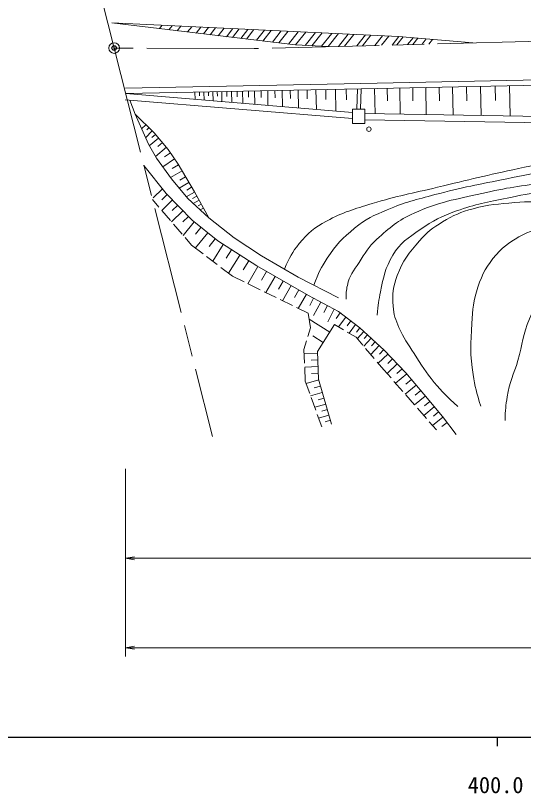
# Model space of a CAD drawing. Units: millimetres at full size, sheet at 1:1000; details may follow other scales. Extents: x 40000 to 680000, y 20000 to 380000.
# Drawn here: x 414156 to 470954, y 198715 to 285643 of the extents above; entities that cross this region are included whole.
import ezdxf
from ezdxf.enums import TextEntityAlignment as Align

# ---------------------------------------------------------------- set-up
doc = ezdxf.new("R2010")
doc.units = ezdxf.units.MM
doc.header["$LTSCALE"] = 1000
doc.header["$PDMODE"] = 32
doc.header["$PDSIZE"] = 500
doc.linetypes.add('CHAIN', pattern=[18.5, 12, -1.5, 3.5, -1.5])
for name, color, linetype, lineweight in [('M-BGD', 7, 'Continuous', 13), ('M-BMK', 2, 'CHAIN', 13), ('M-BMK-ROW', 30, 'Continuous', 13), ('M-BMK-SRVR', 3, 'Continuous', 13), ('M-STR-HTXT', 7, 'Continuous', 13), ('M-STR-STRC', 7, 'Continuous', 13), ('M-TTL-BAND', 7, 'Continuous', 25)]:
    doc.layers.add(name, color=color, linetype=linetype, lineweight=lineweight)
doc.layers.add('M-OTRS', color=6, linetype='Continuous')
doc.styles.add('ＭＳ ゴシック', font='')
doc.styles.get('ＭＳ ゴシック').set_extended_font_data('MS Gothic')

# ---------------------------------------------------------------- blocks, each defined once
blk = doc.blocks.new('open_arrow')
at = {"color": 0, "linetype": 'Continuous', "lineweight": -2}
blk.add_lwpolyline([(7.5, 1.25), (0, 0), (7.5, -1.25)], dxfattribs=at)

msp = doc.modelspace()

# ---------------------------------------------------------------- linework, layer by layer
at = {"layer": 'M-BGD'}
for p, q in [((445773, 277304), (445813, 275326)), ((446763, 277324), (446782, 276335)), ((447752, 277344), (447795, 275162)), ((448842, 277365), (448864, 276275)), ((449933, 277387), (449981, 274982)), ((451135, 277411), (451159, 276209)), ((452788, 277444), (452728, 275189)), ((454305, 277476), (454363, 274670)), ((455708, 277505), (455737, 276102)), ((457111, 277535), (457172, 274626)), ((458565, 277565), (458596, 276111)), ((460020, 277595), (460083, 274580)), ((461527, 277627), (461559, 276119)), ((463035, 277659), (463100, 274533)), ((464597, 277691), (464630, 276129)), ((466160, 277724), (466228, 274484)), ((467780, 277758), (467814, 276138)), ((469399, 277792), (469470, 274434)), ((426472, 276919), (451854, 274828)), ((434220, 277074), (434236, 276280)), ((434720, 277084), (434728, 276687)), ((435220, 277094), (435238, 276197)), ((435720, 277104), (435729, 276655)), ((436220, 277114), (436240, 276115)), ((436720, 277124), (436730, 276624)), ((437220, 277134), (437242, 276032)), ((437771, 277145), (437782, 276594)), ((438321, 277156), (438346, 275941)), ((438929, 277168), (438941, 276560)), ((439536, 277180), (439563, 275841)), ((440206, 277193), (440219, 276524)), ((440875, 277207), (440904, 275730)), ((441613, 277221), (441628, 276483)), ((442351, 277236), (442384, 275608)), ((443165, 277252), (443181, 276438)), ((443979, 277268), (444015, 275474)), ((444876, 277286), (444894, 276389)), ((428719, 273450), (428252, 272972)), ((429077, 273100), (428843, 272861)), ((429434, 272751), (428689, 271989)), ((429799, 272363), (429393, 272018)), ((430144, 271957), (429116, 271083)), ((430581, 271443), (430067, 271006)), ((431018, 270929), (429806, 269898)), ((431935, 269631), (430614, 268743)), ((431492, 270291), (430831, 269848)), ((432374, 268967), (431688, 268564)), ((432777, 268281), (431494, 267528)), ((433529, 266998), (432448, 266363)), ((433153, 267639), (432512, 267263)), ((430598, 266273), (429552, 265283)), ((433846, 266457), (433306, 266140)), ((431122, 265642), (430520, 265059)), ((434163, 265916), (433244, 265404)), ((434419, 265456), (433959, 265200)), ((429470, 265075), (430186, 264242)), ((431705, 265041), (430501, 263874)), ((432288, 264439), (431686, 263856)), ((434675, 264996), (434028, 264636)), ((434918, 264559), (434594, 264379)), ((430512, 263863), (431489, 262725)), ((432871, 263837), (431596, 262601)), ((435161, 264122), (434802, 263923)), ((433489, 263199), (432851, 262581)), ((434130, 262586), (432905, 261077)), ((431815, 262346), (432793, 261208)), ((434885, 261974), (434272, 261219)), ((433118, 260829), (433834, 259995)), ((435640, 261361), (434266, 259668)), ((433834, 259995), (435125, 259016)), ((436486, 260674), (435799, 259828)), ((437382, 260056), (436201, 258200)), ((438310, 259465), (437719, 258537)), ((435524, 258714), (436719, 257807)), ((439238, 258875), (437960, 256866)), ((440243, 258236), (439603, 257231)), ((437117, 257505), (438408, 256525)), ((441250, 257602), (440146, 255673)), ((438408, 256525), (439723, 255880)), ((442215, 257050), (441663, 256085)), ((443179, 256497), (442145, 254692)), ((440172, 255660), (441519, 254999)), ((444082, 255980), (443565, 255078)), ((441968, 254779), (443314, 254118)), ((444985, 255463), (444017, 253773)), ((445830, 254980), (445346, 254134)), ((443763, 253898), (445110, 253237)), ((446675, 254496), (445769, 252913)), ((447476, 254060), (447048, 253255)), ((445559, 253017), (446874, 252372)), ((448281, 253632), (447474, 252114)), ((449040, 253229), (448637, 252470)), ((446874, 252372), (447136, 250742)), ((449799, 252825), (449060, 251435)), ((450471, 252420), (449992, 251795)), ((449284, 250264), (446979, 251720)), ((451096, 251941), (450260, 250850)), ((451641, 251523), (451223, 250978)), ((447136, 250742), (446841, 249772)), ((450812, 250527), (449818, 251110)), ((452186, 251105), (451454, 250150)), ((452664, 250738), (452298, 250261)), ((448556, 249112), (447403, 249840)), ((452236, 249690), (451243, 250273)), ((452975, 248826), (452236, 249690)), ((453109, 250333), (452374, 249529)), ((453913, 249599), (453087, 248695)), ((453511, 249966), (453144, 249564)), ((446696, 249293), (446400, 248323)), ((454816, 248773), (453889, 247758)), ((454365, 249186), (453952, 248734)), ((446400, 248323), (446468, 246812)), ((447931, 247931), (446420, 247880)), ((454275, 247306), (453300, 248446)), ((455803, 247816), (454721, 246784)), ((455324, 248309), (454860, 247802)), ((447957, 247175), (447201, 247150)), ((455339, 246062), (454600, 246926)), ((456318, 247275), (455778, 246759)), ((447982, 246420), (446488, 246369)), ((446490, 246312), (446558, 244800)), ((456143, 245143), (455339, 246062)), ((456834, 246735), (455698, 245651)), ((457376, 246167), (456808, 245625)), ((448008, 245673), (447260, 245647)), ((457911, 245593), (456663, 244548)), ((446558, 244800), (447054, 243426)), ((448054, 244929), (446659, 244522)), ((457460, 243638), (456472, 244767)), ((458955, 244345), (457735, 243324)), ((458433, 244969), (457809, 244447)), ((448461, 243533), (447153, 243152)), ((448258, 244231), (447560, 244027)), ((459466, 243735), (458856, 243225)), ((447224, 242956), (447733, 241545)), ((448652, 242879), (447998, 242688)), ((458777, 242133), (457789, 243262)), ((459976, 243125), (458783, 242126)), ((448843, 242225), (447616, 241867)), ((460094, 240628), (459106, 241757)), ((460976, 241932), (459808, 240954)), ((460476, 242529), (459879, 242029)), ((447902, 241075), (448398, 239700)), ((449200, 240999), (448051, 240663)), ((449022, 241612), (448408, 241433)), ((461465, 241348), (460881, 240859)), ((449368, 240424), (448793, 240256)), ((461227, 239332), (460423, 240251)), ((461951, 240762), (460775, 239849)), ((462408, 240174), (461820, 239718))]:
    msp.add_line(p, q, dxfattribs=at)
for points in [[(426472, 276919), (452788, 277444), (503582, 278506), (533167, 278982)], [(426942, 276178), (427517, 274626), (429013, 271261), (429924, 269695), (431583, 267405), (433406, 265208), (435766, 263035), (434154, 265933), (432331, 269041), (431233, 270677), (429644, 272546), (427517, 274626)], [(453209, 274688), (473078, 274377), (475150, 276262), (500379, 273789), (502903, 275472)], [(428507, 268879), (431013, 265756), (433910, 262765), (436761, 260451), (441131, 257670), (446926, 254352), (450268, 252576), (452675, 250730), (455385, 248253), (457816, 245706), (459802, 243346), (461905, 240822), (463447, 238836)], [(435766, 263035), (438617, 260821), (441667, 258788), (445768, 256405), (450289, 254091)], [(449818, 251110), (447925, 248113), (448030, 245011), (449502, 239963)]]:
    msp.add_lwpolyline(points, dxfattribs=at)
msp.add_lwpolyline([(451854, 275189), (451854, 273585), (453209, 273585), (453209, 275189)], close=True, dxfattribs=at)
for points, knots in [([(447501, 255518), (448059, 256932), (448300, 257434), (449015, 258547), (449972, 260037), (450722, 260750), (452077, 261889), (453328, 262941), (454217, 263308), (455722, 263945), (457731, 264797), (458939, 265075), (461050, 265628), (464160, 266443), (465936, 266772), (469088, 267404), (472592, 268106), (474552, 268530), (478085, 269063), (481677, 269605), (483701, 269845), (487315, 270208), (491887, 270667), (494463, 270751), (499046, 271073), (502724, 271330), (504792, 271372), (508463, 271704), (510605, 271897), (511793, 272111), (513932, 272335), (516302, 272582), (517635, 272665), (520007, 272895), (523249, 273210), (525076, 273292), (528303, 273737), (531050, 274115), (532611, 274280), (535290, 274998), (536646, 275362), (537390, 275650), (538655, 276260), (539838, 276831), (540258, 277102), (541555, 277961)], [0, 0, 0, 0, 1, 1, 1, 2, 2, 2, 3, 3, 3, 4, 4, 4, 5, 5, 5, 6, 6, 6, 7, 7, 7, 8, 8, 8, 9, 9, 9, 10, 10, 10, 11, 11, 11, 12, 12, 12, 13, 13, 13, 14, 14, 14, 15, 15, 15, 15]), ([(544293, 276929), (542661, 276139), (542177, 275923), (540781, 275372), (538961, 274654), (537918, 274283), (536014, 273830), (533845, 273314), (532595, 273177), (530383, 272895), (528239, 272623), (527024, 272614), (524868, 272475), (521895, 272282), (520224, 272277), (517250, 272101), (515487, 271996), (514497, 271964), (512740, 271797), (510809, 271614), (509726, 271505), (507809, 271213), (505441, 270852), (504144, 270478), (501780, 270091), (499645, 269742), (498439, 269604), (496289, 269367), (493237, 269030), (491518, 268937), (488460, 268666), (484928, 268352), (482939, 268287), (479417, 267871), (477101, 267598), (475808, 267399), (473505, 267030), (470687, 266578), (469086, 266422), (466308, 265768), (463310, 265063), (461536, 264854), (458736, 263572), (456913, 262736), (456011, 261980), (454530, 260627), (453597, 259775), (453268, 259108), (452567, 258057), (451942, 257119), (451472, 256592), (451259, 255486), (451144, 254893), (451110, 254616), (451142, 253944)], [0, 0, 0, 0, 1, 1, 1, 2, 2, 2, 3, 3, 3, 4, 4, 4, 5, 5, 5, 6, 6, 6, 7, 7, 7, 8, 8, 8, 9, 9, 9, 10, 10, 10, 11, 11, 11, 12, 12, 12, 13, 13, 13, 14, 14, 14, 15, 15, 15, 16, 16, 16, 17, 17, 17, 18, 18, 18, 18]), ([(454600, 252168), (454703, 253384), (454768, 253773), (454974, 254785), (455308, 256426), (455485, 257406), (456330, 258851), (457157, 260267), (458039, 260796), (459391, 261725), (460867, 262741), (461796, 263194), (463480, 263805), (465624, 264583), (466899, 264807), (469135, 265254), (472086, 265844), (473757, 266127), (476753, 266399), (479563, 266655), (481158, 266408), (483974, 266586), (486517, 266746), (487940, 266886), (490470, 267194), (494378, 267669), (496555, 268035), (500448, 268619), (503088, 269015), (504551, 269356), (507202, 269671), (509865, 269987), (511370, 270038), (514048, 270185), (516930, 270342), (518553, 270236), (521433, 270418), (523768, 270566), (525081, 270660), (527391, 271026), (528914, 271267), (529729, 271603), (531247, 271867), (533013, 272175), (534039, 272095), (535804, 272405), (537511, 272704), (538493, 272830), (540127, 273409), (541581, 273925), (542283, 274481), (543656, 275185), (544853, 275800), (545232, 275998), (546713, 276778)], [0, 0, 0, 0, 1, 1, 1, 2, 2, 2, 3, 3, 3, 4, 4, 4, 5, 5, 5, 6, 6, 6, 7, 7, 7, 8, 8, 8, 9, 9, 9, 10, 10, 10, 11, 11, 11, 12, 12, 12, 13, 13, 13, 14, 14, 14, 15, 15, 15, 16, 16, 16, 17, 17, 17, 18, 18, 18, 18]), ([(551839, 275513), (549898, 275275), (549314, 275180), (547722, 274835), (545616, 274378), (544511, 273842), (542440, 273246), (540532, 272697), (539471, 272350), (537533, 271914), (535404, 271434), (534196, 271232), (532042, 270886), (528842, 270372), (527036, 270177), (523816, 269811), (521476, 269545), (520158, 269470), (517811, 269273), (514973, 269036), (513376, 268992), (510543, 268712), (507238, 268386), (505401, 268067), (502107, 267638), (497861, 267084), (495500, 266633), (491241, 266189), (487573, 265806), (485501, 265777), (481824, 265488), (478810, 265251), (477131, 264993), (474113, 264833), (472499, 264748), (471585, 264898), (469976, 264740), (468150, 264560), (467092, 264564), (465326, 264062), (463930, 263665), (463152, 263349), (461915, 262590), (460798, 261905), (460174, 261458), (459321, 260464), (458155, 259105), (457464, 258287), (456844, 256608), (456374, 255338), (456287, 254524), (456376, 253173), (456441, 252201), (456647, 251661), (457031, 250766), (457548, 249559), (458031, 248976), (458736, 247868), (459561, 246574), (459999, 245824), (460980, 244644), (461916, 243517), (462320, 243137), (463597, 241956)], [0, 0, 0, 0, 1, 1, 1, 2, 2, 2, 3, 3, 3, 4, 4, 4, 5, 5, 5, 6, 6, 6, 7, 7, 7, 8, 8, 8, 9, 9, 9, 10, 10, 10, 11, 11, 11, 12, 12, 12, 13, 13, 13, 14, 14, 14, 15, 15, 15, 16, 16, 16, 17, 17, 17, 18, 18, 18, 19, 19, 19, 20, 20, 20, 21, 21, 21, 21]), ([(444214, 257308), (444800, 258638), (445067, 259163), (445881, 260169), (446853, 261368), (447589, 261926), (448942, 262669), (450812, 263695), (451997, 264010), (454037, 264632), (456853, 265491), (458488, 265768), (461351, 266455), (464886, 267302), (466863, 267796), (470418, 268558), (473918, 269308), (475909, 269581), (479414, 270310), (482759, 271007), (484710, 271145), (487943, 272250), (489612, 272820), (490228, 273032), (492150, 273886)], [0, 0, 0, 0, 1, 1, 1, 2, 2, 2, 3, 3, 3, 4, 4, 4, 5, 5, 5, 6, 6, 6, 7, 7, 7, 8, 8, 8, 8]), ([(466191, 241980), (465686, 243572), (465563, 244123), (465326, 245532), (464957, 247729), (465057, 249009), (465186, 251233), (465279, 252841), (465362, 253769), (465864, 255299), (466371, 256845), (466840, 257704), (467920, 258921), (468881, 260004), (469601, 260479), (470888, 261141), (472103, 261767), (472906, 261869), (474253, 262099), (476347, 262458), (477553, 262422), (479674, 262543), (482921, 262729), (484749, 262647), (487993, 262871), (491534, 263114), (493549, 263099), (497036, 263758), (499253, 264178), (500430, 264695), (502575, 265394), (504178, 265917), (504990, 266470), (506617, 266913), (507816, 267239), (508516, 267318), (509749, 267474), (511229, 267661), (512070, 267654), (513558, 267778), (516069, 267986), (517472, 268142), (519984, 268339), (523541, 268617), (525550, 268587), (529097, 268970), (531323, 269210), (532581, 269302), (534776, 269741), (537450, 270275), (538890, 270833), (541552, 271423), (544069, 271981), (545480, 272302), (548025, 272708), (549643, 272967), (550555, 273077), (552185, 273246), (553364, 273368), (553752, 273403), (555209, 273512)], [0, 0, 0, 0, 1, 1, 1, 2, 2, 2, 3, 3, 3, 4, 4, 4, 5, 5, 5, 6, 6, 6, 7, 7, 7, 8, 8, 8, 9, 9, 9, 10, 10, 10, 11, 11, 11, 12, 12, 12, 13, 13, 13, 14, 14, 14, 15, 15, 15, 16, 16, 16, 17, 17, 17, 18, 18, 18, 19, 19, 19, 20, 20, 20, 20]), ([(468893, 240384), (468930, 241613), (468975, 242016), (469138, 243048), (469396, 244682), (469872, 245523), (470330, 247114), (470849, 248917), (470902, 250009), (471627, 251741), (472397, 253580), (472927, 254611), (474186, 256157), (475215, 257422), (475911, 258106), (477340, 258891), (478889, 259743), (479943, 259864), (481687, 260153), (483678, 260483), (484823, 260454), (486839, 260539), (489808, 260663), (491477, 260444), (494446, 260574), (496544, 260665), (497783, 260405), (499809, 260959), (502198, 261613), (503394, 262411), (505627, 263483), (507504, 264384), (508421, 265175), (510359, 265937), (512677, 266847), (514105, 267006), (516563, 267409), (518349, 267701), (519380, 267640), (521190, 267654), (524484, 267681), (526316, 266836), (529603, 267058), (531218, 267168), (532131, 267269), (533704, 267654), (536189, 268262), (537468, 269002), (539943, 269652), (542582, 270345), (544056, 270903), (546778, 271089), (548762, 271225), (549922, 271250), (551861, 270809), (553347, 270470), (554078, 269939), (555541, 269512), (556609, 269200), (557214, 269036), (558310, 268846), (560226, 268513), (561009, 268619), (563287, 268706)], [0, 0, 0, 0, 1, 1, 1, 2, 2, 2, 3, 3, 3, 4, 4, 4, 5, 5, 5, 6, 6, 6, 7, 7, 7, 8, 8, 8, 9, 9, 9, 10, 10, 10, 11, 11, 11, 12, 12, 12, 13, 13, 13, 14, 14, 14, 15, 15, 15, 16, 16, 16, 17, 17, 17, 18, 18, 18, 19, 19, 19, 20, 20, 20, 21, 21, 21, 21])]:
    msp.add_open_spline(points, degree=3, knots=knots, dxfattribs=at)
at = {"layer": 'M-BMK'}
for p, q in [((414192, 325430), (425183, 282012)), ((425183, 282012), (436173, 238593))]:
    msp.add_line(p, q, dxfattribs=at)
msp.add_lwpolyline([(473328, 282789), (440826, 281954), (425183, 282012)], dxfattribs=at)
at = {"layer": 'M-BMK-ROW'}
msp.add_circle((453671, 272951), 250, dxfattribs=at)
at = {"layer": 'M-BMK-SRVR'}
msp.add_circle((425183, 282012), 600, dxfattribs=at)
msp.add_point((425183, 282012), dxfattribs=at)
at = {"layer": 'M-OTRS'}
msp.add_point((425183, 282012), dxfattribs=at)
at = {"layer": 'M-STR-HTXT'}
for p, q in [((426460, 235000), (426460, 214000)), ((426460, 225000), (534903, 225000)), ((426460, 215000), (534903, 215000))]:
    msp.add_line(p, q, dxfattribs=at)
at = {"layer": 'M-STR-STRC'}
for p, q in [((430253, 284183), (430550, 284557)), ((431309, 284056), (431664, 284504)), ((432245, 283944), (432653, 284457)), ((433393, 283806), (433864, 284400)), ((434347, 283692), (434871, 284352)), ((435156, 283595), (435725, 284312)), ((435921, 283503), (436533, 284274)), ((436821, 283395), (437483, 284229)), ((437743, 283284), (438456, 284182)), ((438423, 283203), (439174, 284148)), ((439347, 283092), (440150, 284102)), ((439981, 283015), (440819, 284071)), ((441087, 282883), (441987, 284015)), ((441811, 282796), (442751, 283979)), ((442874, 282668), (443873, 283926)), ((443609, 282580), (444648, 283889)), ((444670, 282453), (445768, 283836)), ((445468, 282357), (446611, 283796)), ((446549, 282301), (447693, 283740)), ((447290, 282262), (448434, 283701)), ((448379, 282205), (449523, 283645)), ((449114, 282167), (450270, 283623)), ((450257, 282197), (451349, 283572)), ((450951, 282214), (452004, 283541)), ((452321, 282249), (453298, 283480)), ((452944, 282265), (453886, 283452)), ((454343, 282301), (455207, 283389)), ((455090, 282321), (455913, 283356)), ((456263, 282351), (457019, 283302)), ((456788, 282364), (457500, 283260)), ((457998, 282395), (458608, 283164)), ((458580, 282410), (459142, 283117)), ((459614, 282437), (460089, 283035)), ((460391, 282457), (460801, 282973)), ((452388, 277436), (452328, 275200)), ((426414, 276222), (451854, 274126))]:
    msp.add_line(p, q, dxfattribs=at)
for points in [[(424919, 284823), (445468, 282357), (449114, 282167)], [(424919, 284823), (456993, 283305), (465282, 282582)], [(426460, 277519), (452776, 278044), (503571, 279106), (534903, 279610)], [(453198, 273988), (473344, 273673), (475391, 275535), (500559, 273068), (502912, 274636)]]:
    msp.add_lwpolyline(points, dxfattribs=at)
at = {"layer": 'M-TTL-BAND'}
for p, q in [((40000, 205000), (579000, 205000)), ((468000, 205000), (468000, 204000))]:
    msp.add_line(p, q, dxfattribs=at)

# ---------------------------------------------------------------- block references
at = {"layer": 'M-STR-HTXT', "xscale": 133, "yscale": 133}
for p in [(426460, 225000), (426460, 215000)]:
    msp.add_blockref('open_arrow', p, dxfattribs=at)

# ---------------------------------------------------------------- texts
at = {"layer": 'M-TTL-BAND', "style": 'ＭＳ ゴシック'}
msp.add_text('400.0', height=1833, dxfattribs=at).set_placement((467844, 198195), align=Align.BOTTOM_CENTER)

doc.saveas('drawing.dxf')
